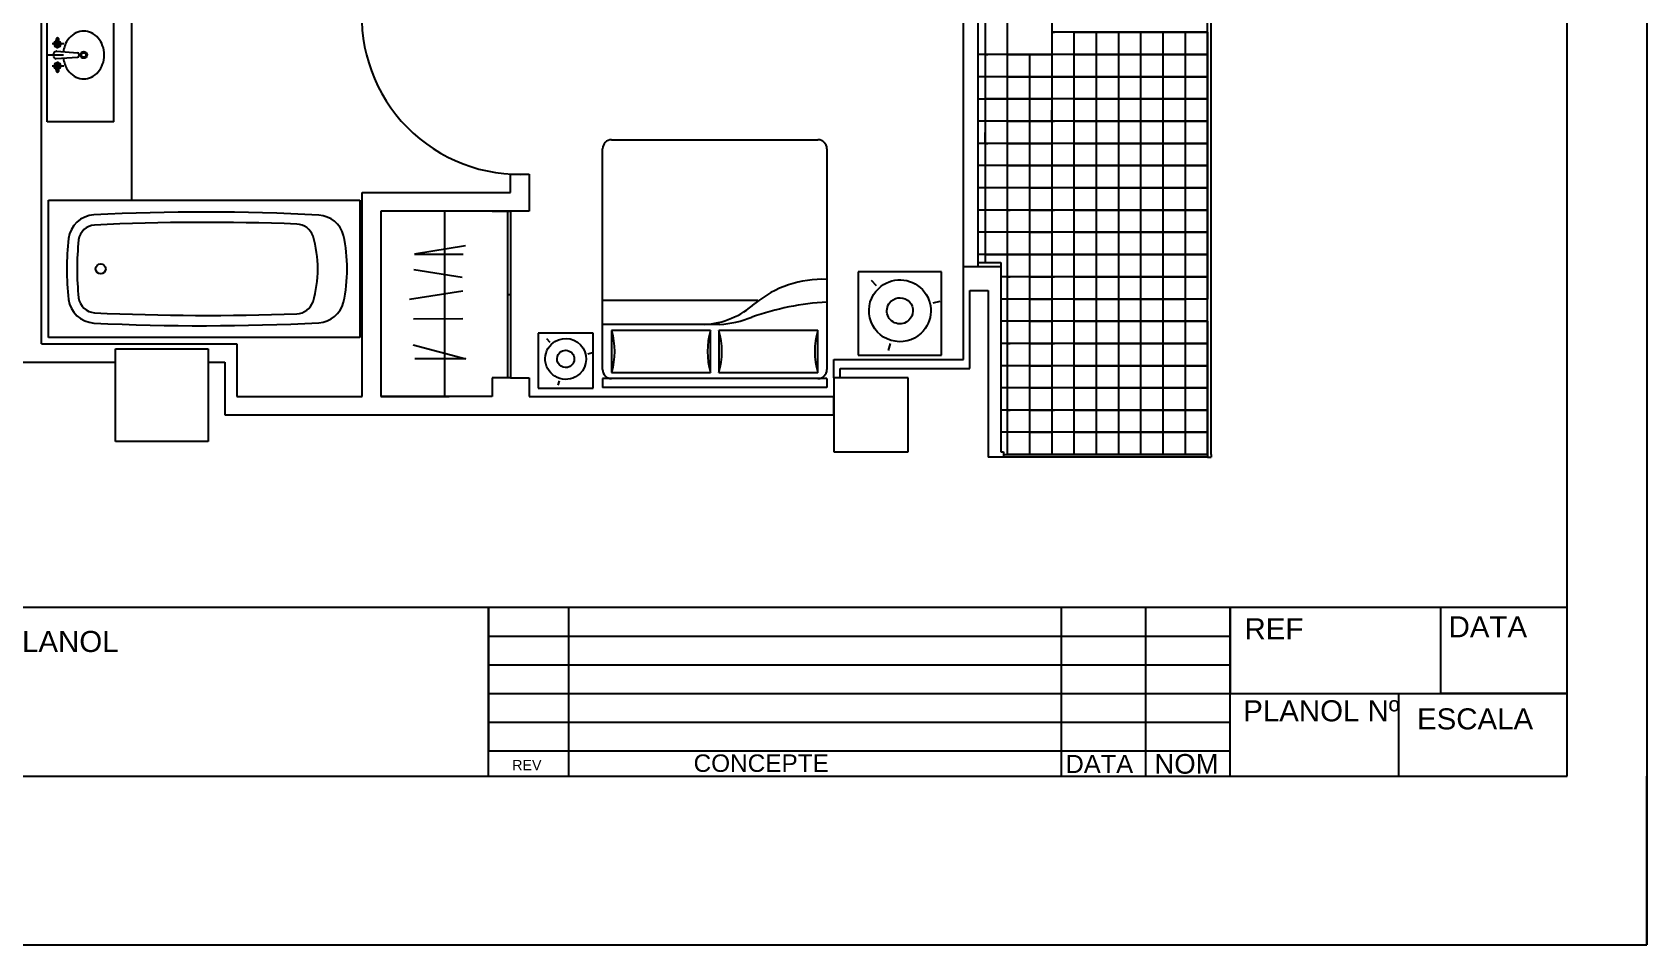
# Model space of a CAD drawing. Header units: millimetres. Extents: x 2377 to 4712, y -254 to 3188.
# Drawn here: x 3053.9 to 3245.5, y 1297.2 to 1405.5 of the extents above; entities that cross this region are included whole.
import ezdxf

# ---------------------------------------------------------------- set-up
doc = ezdxf.new("R2010")
doc.units = ezdxf.units.MM
doc.layers.add('Mobiliario', color=254, linetype='Continuous')
doc.styles.get("Standard").update_dxf_attribs({"font": 'arial.ttf'})

# ---------------------------------------------------------------- blocks, each defined once
blk = doc.blocks.new('MHPLS012')
at = {"layer": 'Mobiliario'}
for p, q in [((-2.1, -0.874), (-2.1, 0.874)), ((-2.024, 0.95), (-0.152, 0.95)), ((-0.483, 0.874), (-0.483, 0.036)), ((-0.127, 0.874), (-0.483, 0.874)), ((-0.127, 0.036), (-0.127, 0.874)), ((-0.076, 0.95), (-0.076, -0.95)), ((-0.076, 0.95), (0, 0.95)), ((0, 0.95), (0, -0.95)), ((-0.737, 0.366), (-0.737, -0.95)), ((-0.533, 0.041), (-0.533, -0.95)), ((-0.483, 0.036), (-0.127, 0.036)), ((-0.483, -0.036), (-0.483, -0.874)), ((-0.127, -0.036), (-0.483, -0.036)), ((-0.127, -0.874), (-0.127, -0.036)), ((-0.152, -0.95), (-2.024, -0.95)), ((-0.483, -0.874), (-0.127, -0.874)), ((-0.076, -0.95), (0, -0.95))]:
    blk.add_line(p, q, dxfattribs=at)
for centre, radius, start, end in [((-2.024, 0.874), 0.0762, 90, 180), ((-0.019, 0.912), 0.898, 177.5673, 219.5461), ((1.615, 1.088), 2.343, 183.3665, 199.2534), ((-0.305, 1.483), 0.635, 253.7398, 286.2602), ((-0.152, 0.874), 0.0762, 0, 90), ((-1.227, -0.125), 0.694, 3.1663, 42.0658), ((-1.458, -0.029), 0.927, 4.2918, 21.7676), ((-0.305, -0.574), 0.635, 73.7398, 106.2602), ((-0.305, 0.574), 0.635, 253.7398, 286.2602), ((-2.024, -0.874), 0.0762, 180, 270), ((-0.305, -1.483), 0.635, 73.7398, 106.2602), ((-0.152, -0.874), 0.0762, 270, 0)]:
    blk.add_arc(centre, radius, start, end, dxfattribs=at)
blk = doc.blocks.new('bn04-7')
for p, q in [((0, 0), (0, -0.147)), ((-0.6, 0), (0.6, 0)), ((-0.6, -0.6), (-0.6, 0)), ((-0.058, -0.092), (-0.151, -0.092)), ((-0.122, -0.087), (-0.112, -0.087)), ((-0.122, -0.098), (-0.112, -0.098)), ((-0.1, -0.148), (-0.1, -0.045)), ((-0.033, -0.08), (-0.02, -0.271)), ((0.034, -0.086), (0.02, -0.271)), ((0.058, -0.092), (0.151, -0.092)), ((0.1, -0.148), (0.1, -0.045)), ((0.122, -0.087), (0.112, -0.087)), ((0.122, -0.098), (0.112, -0.098)), ((0.6, -0.6), (0.6, 0)), ((-0.005, -0.286), (0.005, -0.286)), ((-0.6, -0.6), (0.6, -0.6))]:
    blk.add_line(p, q)
for centre, radius in [((-0.1, -0.092), 0.0118), ((0.1, -0.092), 0.0118), ((0, -0.328), 0.03), ((0, -0.328), 0.02)]:
    blk.add_circle(centre, radius)
for centre, radius, start, end in [((-0.142, -0.092), 0.0118, 39.1354, 320.8646), ((-0.131, -0.083), 0.0025, 219.1354, 256.4029), ((-0.131, -0.101), 0.0025, 103.5971, 140.8646), ((-0.123, -0.049), 0.0381, 256.4029, 272.0458), ((-0.123, -0.136), 0.0381, 87.9542, 103.5971), ((-0.1, -0.092), 0.0299, 191.7173, 168.2827), ((-0.1, -0.092), 0.0235, 194.2864, 165.7136), ((-0.112, -0.084), 0.003, 270, 324.6965), ((-0.112, -0.101), 0.003, 35.3035, 90), ((0, -0.393), 0.249, 96.5773, 109.6169), ((0.055, -0.103), 0.0911, 153.0547, 165.3672), ((-0.006, -0.094), 0.0379, 104.9144, 122.742), ((0, -0.113), 0.0583, 90, 104.9144), ((0, -0.113), 0.0583, 75.0856, 90), ((0.005, -0.094), 0.0379, 57.258, 75.0856), ((-0.056, -0.103), 0.0911, 14.6328, 26.9453), ((0, -0.393), 0.249, 70.3831, 83.252), ((0.025, -0.085), 0.00867, 0, 32.7882), ((0.025, -0.085), 0.00867, 350.3449, 0), ((0.1, -0.092), 0.0299, 11.7173, 348.2827), ((0.1, -0.092), 0.0235, 14.2864, 345.7136), ((0.112, -0.084), 0.003, 215.3035, 270), ((0.112, -0.101), 0.003, 90, 144.6965), ((0.123, -0.049), 0.0381, 267.9542, 283.5971), ((0.123, -0.136), 0.0381, 76.4029, 92.0458), ((0.131, -0.083), 0.0025, 283.5971, 320.8646), ((0.131, -0.101), 0.0025, 39.1354, 76.4029), ((0.142, -0.092), 0.0118, 219.1354, 140.8646), ((-0.055, -0.328), 0.16, 154.2946, 180), ((-0.028, -0.341), 0.189, 130.7108, 154.2946), ((-0.011, -0.361), 0.216, 109.6169, 130.7108), ((-0.005, -0.271), 0.015, 180, 270), ((0.005, -0.271), 0.015, 270, 0), ((0.011, -0.361), 0.216, 49.2892, 70.3831), ((0.028, -0.341), 0.189, 25.7054, 49.2892), ((0.055, -0.328), 0.16, 0, 25.7054), ((-0.055, -0.328), 0.16, 180, 205.7054), ((-0.028, -0.315), 0.189, 205.7054, 229.2892), ((0.028, -0.315), 0.189, 310.7108, 334.2946), ((0.055, -0.328), 0.16, 334.2946, 360), ((-0.011, -0.295), 0.216, 229.2892, 250.3831), ((0, -0.264), 0.249, 250.3831, 270), ((0, -0.264), 0.249, 270, 289.6169), ((0.011, -0.295), 0.216, 289.6169, 310.7108)]:
    blk.add_arc(centre, radius, start, end)
blk = doc.blocks.new('A$C57724086')
at = {"layer": 'Mobiliario'}
for p, q in [((0, 0), (0, 1.7)), ((0, 1.7), (0.75, 1.7)), ((0.75, 1.7), (0.75, 0)), ((0.75, 0), (0, 0))]:
    blk.add_line(p, q, dxfattribs=at)
blk.add_circle((0.375, 1.415), 0.0275, dxfattribs=at)
for centre, radius, start, end in [((0.2293, 1.4421), 0.15, 97.82457, 176.29967), ((0.375, 0.1136), 1.4864, 89.99877, 96.41619), ((0.375, 0.1136), 1.4864, 83.58381, 90.00123), ((0.5207, 1.4421), 0.15, 3.70033, 82.17543), ((0.2293, 1.4421), 0.094, 97.82457, 176.29967), ((0.375, 0.1107), 1.4333, 89.99873, 96.34838), ((0.375, 0.1107), 1.4333, 83.65162, 90.00127), ((0.5207, 1.4421), 0.094, 3.70033, 82.17543), ((12.3216, 0.8538), 12.2566, 177.20377, 182.94309), ((13.2155, 0.8326), 13.0945, 177.30557, 182.13423), ((-12.4655, 0.8326), 13.0945, 357.86577, 2.69443), ((-11.5716, 0.8538), 12.2566, 357.05691, 2.79623), ((0.23, 0.3501), 0.1, 182.9309, 250.22209), ((0.52, 0.3501), 0.1, 289.77791, 357.0691), ((0.2308, 0.2347), 0.15, 183.89471, 255.30141), ((0.3748, 0.858), 0.628, 253.47012, 270.01863), ((0.3752, 0.858), 0.628, 269.98137, 286.52988), ((0.5192, 0.2347), 0.15, 284.69859, 356.10529), ((0.3749, 0.9245), 0.8545, 257.69314, 270.00758), ((0.3751, 0.9245), 0.8545, 269.99242, 282.30686)]:
    blk.add_arc(centre, radius, start, end, dxfattribs=at)
blk = doc.blocks.new('sl06-0')
at = {"layer": 'Mobiliario'}
for p, q in [((-0.3, 0.281, -1.579), (-0.3, -0.318, -1.579)), ((0.298, 0.281, -1.579), (-0.3, 0.281, -1.579)), ((0.298, -0.318, -1.579), (0.298, 0.281, -1.579)), ((-0.3, -0.318, -1.579), (0.298, -0.318, -1.579))]:
    blk.add_line(p, q, dxfattribs=at)
at = {"layer": 'Mobiliario', "linetype": 'ByBlock'}
for p, q in [((-0.169, 0.179, -1.579), (-0.205, 0.217, -1.579)), ((0.24, 0.057, -1.579), (0.29, 0.069, -1.579)), ((-0.071, -0.236, -1.579), (-0.085, -0.286, -1.579))]:
    blk.add_line(p, q, dxfattribs=at)
at = {"layer": 'Mobiliario', "linetype": 'ByBlock', "extrusion": (0, 0, -1)}
for major_axis, start_param, end_param in [((-0.157, -0.157), 1.599693, 4.741285), ((-0.157, -0.157), -1.5419, 1.599693), ((-0.0663, -0.0663), -1.5419, 1.599693), ((-0.0663, -0.0663), 1.599693, 4.741285)]:
    blk.add_ellipse((0, 0, -1.579), major_axis=major_axis, ratio=1, start_param=start_param, end_param=end_param, dxfattribs=at)

msp = doc.modelspace()

# ---------------------------------------------------------------- linework, layer by layer
at = {"transparency": 33554687}
for p, q in [((3245.51, 1594.22), (3245.51, 1297.22)), ((3236.05, 1317.22), (3236.05, 1579.22)), ((3193.37, 1355.39), (3193.37, 1537.83)), ((3193.82, 1355.39), (3193.82, 1537.83)), ((3055.04, 1368.54), (3055.04, 1436.08)), ((3164.45, 1377.69), (3164.45, 1421.65)), ((3166.18, 1377.69), (3166.18, 1421.65)), ((3166.99, 1410.78), (3166.99, 1400.23)), ((3169.63, 1410.78), (3169.63, 1400.23)), ((3174.9, 1408.14), (3174.9, 1405.51)), ((3169.63, 1405.51), (3169.63, 1402.87)), ((3169.63, 1405.51), (3169.63, 1400.23)), ((3174.9, 1405.51), (3175.24, 1405.51)), ((3177.54, 1405.51), (3174.9, 1405.51)), ((3174.9, 1405.51), (3174.9, 1402.87)), ((3174.9, 1405.51), (3174.9, 1400.23)), ((3180.18, 1405.51), (3177.54, 1405.51)), ((3177.54, 1405.51), (3177.54, 1402.87)), ((3177.54, 1405.51), (3180.18, 1405.51)), ((3182.81, 1405.51), (3180.18, 1405.51)), ((3180.18, 1405.51), (3180.18, 1402.87)), ((3180.18, 1405.51), (3182.81, 1405.51)), ((3185.45, 1405.51), (3182.81, 1405.51)), ((3182.81, 1405.51), (3182.81, 1402.87)), ((3182.81, 1405.51), (3185.45, 1405.51)), ((3188.09, 1405.51), (3185.45, 1405.51)), ((3185.45, 1405.51), (3185.45, 1402.87)), ((3185.45, 1405.51), (3188.09, 1405.51)), ((3190.73, 1405.51), (3188.09, 1405.51)), ((3188.09, 1405.51), (3188.09, 1402.87)), ((3188.09, 1405.51), (3190.73, 1405.51)), ((3193.37, 1405.51), (3190.73, 1405.51)), ((3190.73, 1405.51), (3190.73, 1402.87)), ((3190.73, 1405.51), (3193.37, 1405.51)), ((3193.37, 1405.51), (3193.37, 1402.87)), ((3169.63, 1402.87), (3166.18, 1402.87)), ((3166.99, 1402.87), (3167.32, 1402.87)), ((3166.99, 1402.87), (3166.99, 1400.23)), ((3166.99, 1402.87), (3166.99, 1397.59)), ((3172.26, 1402.87), (3169.63, 1402.87)), ((3169.63, 1402.87), (3169.63, 1400.23)), ((3169.63, 1402.87), (3172.26, 1402.87)), ((3174.9, 1402.87), (3172.26, 1402.87)), ((3172.26, 1402.87), (3172.26, 1400.23)), ((3172.26, 1402.87), (3174.9, 1402.87)), ((3177.54, 1402.87), (3174.9, 1402.87)), ((3174.9, 1402.87), (3174.9, 1400.23)), ((3180.18, 1402.87), (3177.54, 1402.87)), ((3177.54, 1402.87), (3177.54, 1400.23)), ((3177.54, 1402.87), (3180.18, 1402.87)), ((3182.81, 1402.87), (3180.18, 1402.87)), ((3180.18, 1402.87), (3180.18, 1400.23)), ((3180.18, 1402.87), (3182.81, 1402.87)), ((3185.45, 1402.87), (3182.81, 1402.87)), ((3182.81, 1402.87), (3182.81, 1400.23)), ((3182.81, 1402.87), (3185.45, 1402.87)), ((3188.09, 1402.87), (3185.45, 1402.87)), ((3185.45, 1402.87), (3185.45, 1400.23)), ((3185.45, 1402.87), (3188.09, 1402.87)), ((3190.73, 1402.87), (3188.09, 1402.87)), ((3188.09, 1402.87), (3188.09, 1400.23)), ((3188.09, 1402.87), (3190.73, 1402.87)), ((3193.37, 1402.87), (3190.73, 1402.87)), ((3190.73, 1402.87), (3190.73, 1400.23)), ((3190.73, 1402.87), (3193.37, 1402.87)), ((3193.37, 1402.87), (3193.37, 1400.23)), ((3169.63, 1400.23), (3166.18, 1400.23)), ((3172.26, 1400.23), (3169.63, 1400.23)), ((3169.63, 1400.23), (3169.63, 1397.59)), ((3169.63, 1400.23), (3172.26, 1400.23)), ((3174.9, 1400.23), (3172.26, 1400.23)), ((3172.26, 1400.23), (3172.26, 1397.59)), ((3172.26, 1400.23), (3174.9, 1400.23)), ((3177.54, 1400.23), (3174.9, 1400.23)), ((3174.9, 1400.23), (3174.9, 1379.13)), ((3174.9, 1400.23), (3177.54, 1400.23)), ((3174.9, 1400.23), (3174.9, 1397.59)), ((3180.18, 1400.23), (3177.54, 1400.23)), ((3177.54, 1400.23), (3177.54, 1397.59)), ((3177.54, 1400.23), (3180.18, 1400.23)), ((3182.81, 1400.23), (3180.18, 1400.23)), ((3180.18, 1400.23), (3180.18, 1397.59)), ((3180.18, 1400.23), (3182.81, 1400.23)), ((3185.45, 1400.23), (3182.81, 1400.23)), ((3182.81, 1400.23), (3182.81, 1397.59)), ((3182.81, 1400.23), (3185.45, 1400.23)), ((3188.09, 1400.23), (3185.45, 1400.23)), ((3185.45, 1400.23), (3185.45, 1397.59)), ((3185.45, 1400.23), (3188.09, 1400.23)), ((3190.73, 1400.23), (3188.09, 1400.23)), ((3188.09, 1400.23), (3188.09, 1397.59)), ((3188.09, 1400.23), (3190.73, 1400.23)), ((3193.37, 1400.23), (3190.73, 1400.23)), ((3190.73, 1400.23), (3190.73, 1397.59)), ((3190.73, 1400.23), (3193.37, 1400.23)), ((3193.37, 1400.23), (3193.37, 1397.59)), ((3166.18, 1397.59), (3169.63, 1397.59)), ((3169.63, 1397.59), (3166.99, 1397.59)), ((3166.99, 1397.59), (3166.99, 1394.95)), ((3172.26, 1397.59), (3169.63, 1397.59)), ((3169.63, 1397.59), (3169.63, 1394.95)), ((3169.63, 1397.59), (3172.26, 1397.59)), ((3174.9, 1397.59), (3172.26, 1397.59)), ((3172.26, 1397.59), (3172.26, 1394.95)), ((3172.26, 1397.59), (3174.9, 1397.59)), ((3177.54, 1397.59), (3174.9, 1397.59)), ((3174.9, 1397.59), (3174.9, 1394.95)), ((3174.9, 1397.59), (3174.9, 1394.95)), ((3180.18, 1397.59), (3177.54, 1397.59)), ((3177.54, 1397.59), (3177.54, 1394.95)), ((3177.54, 1397.59), (3180.18, 1397.59)), ((3182.81, 1397.59), (3180.18, 1397.59)), ((3180.18, 1397.59), (3180.18, 1394.95)), ((3180.18, 1397.59), (3182.81, 1397.59)), ((3185.45, 1397.59), (3182.81, 1397.59)), ((3182.81, 1397.59), (3182.81, 1394.95)), ((3182.81, 1397.59), (3185.45, 1397.59)), ((3188.09, 1397.59), (3185.45, 1397.59)), ((3185.45, 1397.59), (3185.45, 1394.95)), ((3185.45, 1397.59), (3188.09, 1397.59)), ((3190.73, 1397.59), (3188.09, 1397.59)), ((3188.09, 1397.59), (3188.09, 1394.95)), ((3188.09, 1397.59), (3190.73, 1397.59)), ((3193.37, 1397.59), (3190.73, 1397.59)), ((3190.73, 1397.59), (3190.73, 1394.95)), ((3190.73, 1397.59), (3193.37, 1397.59)), ((3193.37, 1397.59), (3193.37, 1394.95)), ((3169.63, 1394.95), (3166.18, 1394.95)), ((3166.99, 1394.95), (3166.99, 1392.32)), ((3172.26, 1394.95), (3169.63, 1394.95)), ((3169.63, 1394.95), (3169.63, 1392.32)), ((3169.63, 1394.95), (3172.26, 1394.95)), ((3174.9, 1394.95), (3172.26, 1394.95)), ((3172.26, 1394.95), (3172.26, 1392.32)), ((3172.26, 1394.95), (3174.9, 1394.95)), ((3174.9, 1394.96), (3174.9, 1396.27)), ((3174.9, 1394.95), (3175.24, 1394.95)), ((3177.54, 1394.95), (3174.9, 1394.95)), ((3174.9, 1394.95), (3174.9, 1392.32)), ((3174.9, 1394.95), (3174.9, 1389.68)), ((3174.9, 1394.95), (3174.9, 1392.32)), ((3180.18, 1394.95), (3177.54, 1394.95)), ((3177.54, 1394.95), (3177.54, 1392.32)), ((3177.54, 1394.95), (3180.18, 1394.95)), ((3182.81, 1394.95), (3180.18, 1394.95)), ((3180.18, 1394.95), (3180.18, 1392.32)), ((3180.18, 1394.95), (3182.81, 1394.95)), ((3185.45, 1394.95), (3182.81, 1394.95)), ((3182.81, 1394.95), (3182.81, 1392.32)), ((3182.81, 1394.95), (3185.45, 1394.95)), ((3188.09, 1394.95), (3185.45, 1394.95)), ((3185.45, 1394.95), (3185.45, 1392.32)), ((3185.45, 1394.95), (3188.09, 1394.95)), ((3190.73, 1394.95), (3188.09, 1394.95)), ((3188.09, 1394.95), (3188.09, 1392.32)), ((3188.09, 1394.95), (3190.73, 1394.95)), ((3193.37, 1394.95), (3190.73, 1394.95)), ((3190.73, 1394.95), (3190.73, 1392.32)), ((3190.73, 1394.95), (3193.37, 1394.95)), ((3193.37, 1394.95), (3193.37, 1392.32)), ((3166.99, 1392.32), (3166.99, 1393.63)), ((3169.63, 1392.32), (3166.18, 1392.32)), ((3166.99, 1392.32), (3167.32, 1392.32)), ((3166.99, 1392.32), (3166.99, 1389.68)), ((3172.26, 1392.32), (3169.63, 1392.32)), ((3169.63, 1392.32), (3169.63, 1389.68)), ((3169.63, 1392.32), (3172.26, 1392.32)), ((3174.9, 1392.32), (3172.26, 1392.32)), ((3172.26, 1392.32), (3172.26, 1389.68)), ((3172.26, 1392.32), (3174.9, 1392.32)), ((3177.54, 1392.32), (3174.9, 1392.32)), ((3174.9, 1392.32), (3174.9, 1389.68)), ((3180.18, 1392.32), (3177.54, 1392.32)), ((3177.54, 1392.32), (3177.54, 1389.68)), ((3177.54, 1392.32), (3180.18, 1392.32)), ((3182.81, 1392.32), (3180.18, 1392.32)), ((3180.18, 1392.32), (3180.18, 1389.68)), ((3180.18, 1392.32), (3182.81, 1392.32)), ((3185.45, 1392.32), (3182.81, 1392.32)), ((3182.81, 1392.32), (3182.81, 1389.68)), ((3182.81, 1392.32), (3185.45, 1392.32)), ((3188.09, 1392.32), (3185.45, 1392.32)), ((3185.45, 1392.32), (3185.45, 1389.68)), ((3185.45, 1392.32), (3188.09, 1392.32)), ((3190.73, 1392.32), (3188.09, 1392.32)), ((3188.09, 1392.32), (3188.09, 1389.68)), ((3188.09, 1392.32), (3190.73, 1392.32)), ((3193.37, 1392.32), (3190.73, 1392.32)), ((3190.73, 1392.32), (3190.73, 1389.68)), ((3190.73, 1392.32), (3193.37, 1392.32)), ((3193.37, 1392.32), (3193.37, 1389.68)), ((3169.63, 1389.68), (3166.18, 1389.68)), ((3169.63, 1389.68), (3166.99, 1389.68)), ((3166.99, 1389.68), (3166.99, 1379.13)), ((3172.26, 1389.68), (3169.63, 1389.68)), ((3169.63, 1389.68), (3169.63, 1379.13)), ((3169.63, 1389.68), (3172.26, 1389.68)), ((3172.26, 1389.68), (3169.63, 1389.68)), ((3169.63, 1389.68), (3172.26, 1389.68)), ((3174.9, 1389.68), (3172.26, 1389.68)), ((3172.26, 1389.68), (3172.26, 1387.04)), ((3172.26, 1389.68), (3174.9, 1389.68)), ((3174.9, 1389.68), (3172.26, 1389.68)), ((3172.26, 1389.68), (3174.9, 1389.68)), ((3177.54, 1389.68), (3174.9, 1389.68)), ((3174.9, 1389.68), (3174.9, 1379.13)), ((3174.9, 1389.68), (3177.54, 1389.68)), ((3174.9, 1389.68), (3174.9, 1387.04)), ((3180.18, 1389.68), (3177.54, 1389.68)), ((3177.54, 1389.68), (3177.54, 1387.04)), ((3177.54, 1389.68), (3180.18, 1389.68)), ((3182.81, 1389.68), (3180.18, 1389.68)), ((3180.18, 1389.68), (3180.18, 1387.04)), ((3180.18, 1389.68), (3182.81, 1389.68)), ((3185.45, 1389.68), (3182.81, 1389.68)), ((3182.81, 1389.68), (3182.81, 1387.04)), ((3182.81, 1389.68), (3185.45, 1389.68)), ((3188.09, 1389.68), (3185.45, 1389.68)), ((3185.45, 1389.68), (3185.45, 1387.04)), ((3185.45, 1389.68), (3188.09, 1389.68)), ((3190.73, 1389.68), (3188.09, 1389.68)), ((3188.09, 1389.68), (3188.09, 1387.04)), ((3188.09, 1389.68), (3190.73, 1389.68)), ((3193.37, 1389.68), (3190.73, 1389.68)), ((3190.73, 1389.68), (3190.73, 1387.04)), ((3190.73, 1389.68), (3193.37, 1389.68)), ((3193.37, 1389.68), (3193.37, 1387.04)), ((3110.69, 1386.48), (3110.69, 1388.68)), ((3110.69, 1388.68), (3112.88, 1388.68)), ((3112.88, 1388.68), (3112.88, 1384.28)), ((3169.63, 1387.04), (3166.18, 1387.04)), ((3172.26, 1387.04), (3169.63, 1387.04)), ((3169.63, 1387.04), (3169.63, 1384.4)), ((3174.9, 1387.04), (3172.26, 1387.04)), ((3172.26, 1387.04), (3172.26, 1384.4)), ((3172.26, 1387.04), (3174.9, 1387.04)), ((3177.54, 1387.04), (3174.9, 1387.04)), ((3174.9, 1387.04), (3174.9, 1384.4)), ((3174.9, 1387.04), (3174.9, 1384.4)), ((3180.18, 1387.04), (3177.54, 1387.04)), ((3177.54, 1387.04), (3177.54, 1384.4)), ((3177.54, 1387.04), (3180.18, 1387.04)), ((3182.81, 1387.04), (3180.18, 1387.04)), ((3180.18, 1387.04), (3180.18, 1384.4)), ((3180.18, 1387.04), (3182.81, 1387.04)), ((3185.45, 1387.04), (3182.81, 1387.04)), ((3182.81, 1387.04), (3182.81, 1384.4)), ((3182.81, 1387.04), (3185.45, 1387.04)), ((3188.09, 1387.04), (3185.45, 1387.04)), ((3185.45, 1387.04), (3185.45, 1384.4)), ((3185.45, 1387.04), (3188.09, 1387.04)), ((3190.73, 1387.04), (3188.09, 1387.04)), ((3188.09, 1387.04), (3188.09, 1384.4)), ((3188.09, 1387.04), (3190.73, 1387.04)), ((3193.37, 1387.04), (3190.73, 1387.04)), ((3190.73, 1387.04), (3190.73, 1384.4)), ((3190.73, 1387.04), (3193.37, 1387.04)), ((3193.37, 1387.04), (3193.37, 1384.4)), ((3093.1, 1362.3), (3093.1, 1386.48)), ((3093.1, 1386.48), (3110.69, 1386.48)), ((3112.88, 1384.28), (3095.3, 1384.28)), ((3095.3, 1384.28), (3095.3, 1362.3)), ((3108.49, 1384.28), (3095.3, 1384.28)), ((3110.32, 1384.28), (3102.84, 1384.28)), ((3102.84, 1384.28), (3102.84, 1362.3)), ((3108.49, 1384.28), (3110.69, 1384.28)), ((3110.32, 1384.28), (3110.32, 1364.5)), ((3110.69, 1384.28), (3110.69, 1364.5)), ((3169.63, 1384.4), (3166.18, 1384.4)), ((3169.63, 1384.4), (3169.96, 1384.4)), ((3172.26, 1384.4), (3169.63, 1384.4)), ((3169.63, 1384.4), (3169.63, 1381.77)), ((3169.63, 1384.4), (3169.63, 1379.13)), ((3174.9, 1384.4), (3172.26, 1384.4)), ((3172.26, 1384.4), (3172.26, 1381.77)), ((3172.26, 1384.4), (3174.9, 1384.4)), ((3174.9, 1384.4), (3175.24, 1384.4)), ((3177.54, 1384.4), (3174.9, 1384.4)), ((3174.9, 1384.4), (3174.9, 1381.77)), ((3174.9, 1384.4), (3174.9, 1379.13)), ((3174.9, 1384.4), (3174.9, 1381.77)), ((3180.18, 1384.4), (3177.54, 1384.4)), ((3177.54, 1384.4), (3177.54, 1381.77)), ((3177.54, 1384.4), (3180.18, 1384.4)), ((3182.81, 1384.4), (3180.18, 1384.4)), ((3180.18, 1384.4), (3180.18, 1381.77)), ((3180.18, 1384.4), (3182.81, 1384.4)), ((3185.45, 1384.4), (3182.81, 1384.4)), ((3182.81, 1384.4), (3182.81, 1381.77)), ((3182.81, 1384.4), (3185.45, 1384.4)), ((3188.09, 1384.4), (3185.45, 1384.4)), ((3185.45, 1384.4), (3185.45, 1381.77)), ((3185.45, 1384.4), (3188.09, 1384.4)), ((3190.73, 1384.4), (3188.09, 1384.4)), ((3188.09, 1384.4), (3188.09, 1381.77)), ((3188.09, 1384.4), (3190.73, 1384.4)), ((3193.37, 1384.4), (3190.73, 1384.4)), ((3190.73, 1384.4), (3190.73, 1381.77)), ((3190.73, 1384.4), (3193.37, 1384.4)), ((3193.37, 1384.4), (3193.37, 1381.77)), ((3169.63, 1381.77), (3166.18, 1381.77)), ((3172.26, 1381.77), (3169.63, 1381.77)), ((3174.9, 1381.77), (3172.26, 1381.77)), ((3172.26, 1381.77), (3172.26, 1379.13)), ((3172.26, 1381.77), (3174.9, 1381.77)), ((3177.54, 1381.77), (3174.9, 1381.77)), ((3174.9, 1381.77), (3174.9, 1379.13)), ((3180.18, 1381.77), (3177.54, 1381.77)), ((3177.54, 1381.77), (3177.54, 1379.13)), ((3177.54, 1381.77), (3180.18, 1381.77)), ((3182.81, 1381.77), (3180.18, 1381.77)), ((3180.18, 1381.77), (3180.18, 1379.13)), ((3180.18, 1381.77), (3182.81, 1381.77)), ((3185.45, 1381.77), (3182.81, 1381.77)), ((3182.81, 1381.77), (3182.81, 1379.13)), ((3182.81, 1381.77), (3185.45, 1381.77)), ((3188.09, 1381.77), (3185.45, 1381.77)), ((3185.45, 1381.77), (3185.45, 1379.13)), ((3185.45, 1381.77), (3188.09, 1381.77)), ((3190.73, 1381.77), (3188.09, 1381.77)), ((3188.09, 1381.77), (3188.09, 1379.13)), ((3188.09, 1381.77), (3190.73, 1381.77)), ((3193.37, 1381.77), (3190.73, 1381.77)), ((3190.73, 1381.77), (3190.73, 1379.13)), ((3190.73, 1381.77), (3193.37, 1381.77)), ((3193.37, 1381.77), (3193.37, 1379.13)), ((3105.36, 1380.16), (3099.31, 1379.16)), ((3099.31, 1379.16), (3105.08, 1379.16)), ((3164.45, 1366.69), (3164.45, 1377.69)), ((3164.45, 1377.69), (3168.85, 1377.69)), ((3172.26, 1379.13), (3166.18, 1379.13)), ((3166.18, 1377.69), (3166.18, 1378.18)), ((3166.18, 1378.18), (3168.85, 1378.18)), ((3166.18, 1377.69), (3168.85, 1377.69)), ((3166.18, 1377.69), (3168.85, 1377.69)), ((3166.99, 1379.13), (3166.99, 1378.18)), ((3169.63, 1379.13), (3166.99, 1379.13)), ((3166.99, 1379.13), (3169.63, 1379.13)), ((3168.85, 1378.18), (3168.85, 1355.7)), ((3169.63, 1379.13), (3169.63, 1376.49)), ((3172.26, 1379.13), (3169.63, 1379.13)), ((3169.63, 1379.13), (3172.26, 1379.13)), ((3172.26, 1379.13), (3169.63, 1379.13)), ((3174.9, 1379.13), (3172.26, 1379.13)), ((3172.26, 1379.13), (3172.26, 1376.49)), ((3172.26, 1379.13), (3174.9, 1379.13)), ((3174.9, 1379.13), (3172.26, 1379.13)), ((3172.26, 1379.13), (3174.9, 1379.13)), ((3174.9, 1379.13), (3172.26, 1379.13)), ((3172.26, 1379.13), (3174.9, 1379.13)), ((3177.54, 1379.13), (3174.9, 1379.13)), ((3174.9, 1379.13), (3177.54, 1379.13)), ((3177.54, 1379.13), (3174.9, 1379.13)), ((3174.9, 1379.13), (3174.9, 1376.49)), ((3174.9, 1379.13), (3174.9, 1376.49)), ((3180.18, 1379.13), (3177.54, 1379.13)), ((3177.54, 1379.13), (3180.18, 1379.13)), ((3180.18, 1379.13), (3177.54, 1379.13)), ((3177.54, 1379.13), (3177.54, 1376.49)), ((3177.54, 1379.13), (3180.18, 1379.13)), ((3182.81, 1379.13), (3180.18, 1379.13)), ((3180.18, 1379.13), (3182.81, 1379.13)), ((3182.81, 1379.13), (3180.18, 1379.13)), ((3180.18, 1379.13), (3180.18, 1376.49)), ((3180.18, 1379.13), (3182.81, 1379.13)), ((3185.45, 1379.13), (3182.81, 1379.13)), ((3182.81, 1379.13), (3185.45, 1379.13)), ((3185.45, 1379.13), (3182.81, 1379.13)), ((3182.81, 1379.13), (3182.81, 1376.49)), ((3182.81, 1379.13), (3185.45, 1379.13)), ((3188.09, 1379.13), (3185.45, 1379.13)), ((3185.45, 1379.13), (3188.09, 1379.13)), ((3188.09, 1379.13), (3185.45, 1379.13)), ((3185.45, 1379.13), (3185.45, 1376.49)), ((3185.45, 1379.13), (3188.09, 1379.13)), ((3190.73, 1379.13), (3188.09, 1379.13)), ((3188.09, 1379.13), (3190.73, 1379.13)), ((3190.73, 1379.13), (3188.09, 1379.13)), ((3188.09, 1379.13), (3188.09, 1376.49)), ((3188.09, 1379.13), (3190.73, 1379.13)), ((3193.37, 1379.13), (3190.73, 1379.13)), ((3190.73, 1379.13), (3193.37, 1379.13)), ((3193.37, 1379.13), (3190.73, 1379.13)), ((3190.73, 1379.13), (3190.73, 1376.49)), ((3190.73, 1379.13), (3193.37, 1379.13)), ((3193.37, 1379.13), (3193.37, 1376.49)), ((3099.23, 1377.35), (3104.96, 1376.45)), ((3172.26, 1376.49), (3168.85, 1376.49)), ((3169.63, 1376.49), (3169.96, 1376.49)), ((3169.63, 1376.49), (3169.63, 1373.85)), ((3169.63, 1376.49), (3169.63, 1371.21)), ((3174.9, 1376.49), (3172.26, 1376.49)), ((3172.26, 1376.49), (3172.26, 1363.3)), ((3172.26, 1376.49), (3174.9, 1376.49)), ((3174.9, 1376.49), (3175.24, 1376.49)), ((3177.54, 1376.49), (3174.9, 1376.49)), ((3174.9, 1376.49), (3174.9, 1373.85)), ((3174.9, 1376.49), (3174.9, 1363.3)), ((3180.18, 1376.49), (3177.54, 1376.49)), ((3177.54, 1376.49), (3177.54, 1363.3)), ((3177.54, 1376.49), (3180.18, 1376.49)), ((3182.81, 1376.49), (3180.18, 1376.49)), ((3180.18, 1376.49), (3180.18, 1363.3)), ((3180.18, 1376.49), (3182.81, 1376.49)), ((3185.45, 1376.49), (3182.81, 1376.49)), ((3182.81, 1376.49), (3182.81, 1363.3)), ((3182.81, 1376.49), (3185.45, 1376.49)), ((3188.09, 1376.49), (3185.45, 1376.49)), ((3185.45, 1376.49), (3185.45, 1363.3)), ((3185.45, 1376.49), (3188.09, 1376.49)), ((3190.73, 1376.49), (3188.09, 1376.49)), ((3188.09, 1376.49), (3188.09, 1363.3)), ((3188.09, 1376.49), (3190.73, 1376.49)), ((3193.37, 1376.49), (3190.73, 1376.49)), ((3190.73, 1376.49), (3190.73, 1363.3)), ((3190.73, 1376.49), (3193.37, 1376.49)), ((3193.37, 1376.49), (3193.37, 1373.85)), ((3105.03, 1374.77), (3098.69, 1373.8)), ((3110.32, 1374.39), (3110.69, 1374.39)), ((3165.17, 1365.6), (3165.17, 1374.88)), ((3165.17, 1374.88), (3167.37, 1374.88)), ((3167.37, 1374.88), (3167.37, 1355.07)), ((3169.63, 1373.85), (3168.85, 1373.85)), ((3172.26, 1373.85), (3169.63, 1373.85)), ((3174.9, 1373.85), (3172.26, 1373.85)), ((3172.26, 1373.85), (3174.9, 1373.85)), ((3177.54, 1373.85), (3174.9, 1373.85)), ((3180.18, 1373.85), (3177.54, 1373.85)), ((3177.54, 1373.85), (3180.18, 1373.85)), ((3182.81, 1373.85), (3180.18, 1373.85)), ((3180.18, 1373.85), (3182.81, 1373.85)), ((3185.45, 1373.85), (3182.81, 1373.85)), ((3182.81, 1373.85), (3185.45, 1373.85)), ((3188.09, 1373.85), (3185.45, 1373.85)), ((3185.45, 1373.85), (3188.09, 1373.85)), ((3190.73, 1373.85), (3188.09, 1373.85)), ((3188.09, 1373.85), (3190.73, 1373.85)), ((3193.37, 1373.85), (3190.73, 1373.85)), ((3105.04, 1371.48), (3099.16, 1371.44)), ((3172.26, 1371.21), (3168.85, 1371.21)), ((3169.63, 1371.21), (3169.63, 1368.58)), ((3174.9, 1371.21), (3172.26, 1371.21)), ((3172.26, 1371.21), (3172.26, 1368.58)), ((3172.26, 1371.21), (3174.9, 1371.21)), ((3177.54, 1371.21), (3174.9, 1371.21)), ((3174.9, 1371.21), (3174.9, 1368.58)), ((3174.9, 1371.21), (3174.9, 1368.58)), ((3180.18, 1371.21), (3177.54, 1371.21)), ((3177.54, 1371.21), (3177.54, 1368.58)), ((3177.54, 1371.21), (3180.18, 1371.21)), ((3182.81, 1371.21), (3180.18, 1371.21)), ((3180.18, 1371.21), (3180.18, 1368.58)), ((3180.18, 1371.21), (3182.81, 1371.21)), ((3185.45, 1371.21), (3182.81, 1371.21)), ((3182.81, 1371.21), (3182.81, 1368.58)), ((3182.81, 1371.21), (3185.45, 1371.21)), ((3188.09, 1371.21), (3185.45, 1371.21)), ((3185.45, 1371.21), (3185.45, 1368.58)), ((3185.45, 1371.21), (3188.09, 1371.21)), ((3190.73, 1371.21), (3188.09, 1371.21)), ((3188.09, 1371.21), (3188.09, 1368.58)), ((3188.09, 1371.21), (3190.73, 1371.21)), ((3193.37, 1371.21), (3190.73, 1371.21)), ((3190.73, 1371.21), (3190.73, 1368.58)), ((3190.73, 1371.21), (3193.37, 1371.21)), ((3193.37, 1371.21), (3193.37, 1368.58)), ((3055.04, 1368.54), (3078.23, 1368.54)), ((3063.83, 1367.94), (3074.82, 1367.94)), ((3063.83, 1356.95), (3063.83, 1367.94)), ((3074.82, 1367.94), (3074.82, 1356.95)), ((3078.23, 1368.54), (3078.23, 1362.3)), ((3099.15, 1368.43), (3105.38, 1366.74)), ((3172.26, 1368.58), (3168.85, 1368.58)), ((3169.63, 1368.58), (3169.96, 1368.58)), ((3169.63, 1368.58), (3169.63, 1365.94)), ((3169.63, 1368.58), (3169.63, 1363.3)), ((3174.9, 1368.58), (3172.26, 1368.58)), ((3172.26, 1368.58), (3172.26, 1365.94)), ((3172.26, 1368.58), (3174.9, 1368.58)), ((3174.9, 1368.58), (3175.24, 1368.58)), ((3177.54, 1368.58), (3174.9, 1368.58)), ((3174.9, 1368.58), (3174.9, 1365.94)), ((3174.9, 1368.58), (3174.9, 1365.94)), ((3180.18, 1368.58), (3177.54, 1368.58)), ((3177.54, 1368.58), (3177.54, 1365.94)), ((3177.54, 1368.58), (3180.18, 1368.58)), ((3182.81, 1368.58), (3180.18, 1368.58)), ((3180.18, 1368.58), (3180.18, 1365.94)), ((3180.18, 1368.58), (3182.81, 1368.58)), ((3185.45, 1368.58), (3182.81, 1368.58)), ((3182.81, 1368.58), (3182.81, 1365.94)), ((3182.81, 1368.58), (3185.45, 1368.58)), ((3188.09, 1368.58), (3185.45, 1368.58)), ((3185.45, 1368.58), (3185.45, 1365.94)), ((3185.45, 1368.58), (3188.09, 1368.58)), ((3190.73, 1368.58), (3188.09, 1368.58)), ((3188.09, 1368.58), (3188.09, 1365.94)), ((3188.09, 1368.58), (3190.73, 1368.58)), ((3193.37, 1368.58), (3190.73, 1368.58)), ((3190.73, 1368.58), (3190.73, 1365.94)), ((3190.73, 1368.58), (3193.37, 1368.58)), ((3193.37, 1368.58), (3193.37, 1365.94)), ((3052.84, 1366.34), (3063.83, 1366.34)), ((3074.82, 1366.34), (3076.78, 1366.34)), ((3076.78, 1366.34), (3076.78, 1360.1)), ((3105.38, 1366.74), (3099.33, 1366.74)), ((3149.07, 1364.5), (3149.07, 1366.69)), ((3149.07, 1366.69), (3164.45, 1366.69)), ((3169.63, 1365.94), (3168.85, 1365.94)), ((3172.26, 1365.94), (3169.63, 1365.94)), ((3174.9, 1365.94), (3172.26, 1365.94)), ((3172.26, 1365.94), (3174.9, 1365.94)), ((3177.54, 1365.94), (3174.9, 1365.94)), ((3180.18, 1365.94), (3177.54, 1365.94)), ((3177.54, 1365.94), (3180.18, 1365.94)), ((3182.81, 1365.94), (3180.18, 1365.94)), ((3180.18, 1365.94), (3182.81, 1365.94)), ((3185.45, 1365.94), (3182.81, 1365.94)), ((3182.81, 1365.94), (3185.45, 1365.94)), ((3188.09, 1365.94), (3185.45, 1365.94)), ((3185.45, 1365.94), (3188.09, 1365.94)), ((3190.73, 1365.94), (3188.09, 1365.94)), ((3188.09, 1365.94), (3190.73, 1365.94)), ((3193.37, 1365.94), (3190.73, 1365.94)), ((3190.73, 1365.94), (3193.37, 1365.94)), ((3193.37, 1365.94), (3193.37, 1363.3)), ((3110.69, 1364.5), (3108.49, 1364.5)), ((3108.49, 1364.5), (3108.49, 1362.3)), ((3110.69, 1364.5), (3112.88, 1364.5)), ((3112.88, 1364.5), (3112.88, 1362.3)), ((3149.07, 1364.5), (3149.07, 1355.7)), ((3157.86, 1364.5), (3149.07, 1364.5)), ((3149.79, 1364.5), (3149.79, 1365.6)), ((3149.79, 1365.6), (3165.17, 1365.6)), ((3157.86, 1355.7), (3157.86, 1364.5)), ((3078.23, 1362.3), (3093.1, 1362.3)), ((3080.93, 1362.3), (3093.1, 1362.3)), ((3095.3, 1362.3), (3100.21, 1362.3)), ((3095.3, 1362.3), (3103.4, 1362.3)), ((3108.49, 1362.3), (3095.3, 1362.3)), ((3112.88, 1362.3), (3118.78, 1362.3)), ((3112.88, 1362.3), (3120.98, 1362.3)), ((3120.98, 1362.3), (3149.07, 1362.3)), ((3149.07, 1360.1), (3149.07, 1362.3)), ((3172.26, 1363.3), (3168.85, 1363.3)), ((3169.63, 1363.3), (3169.63, 1360.66)), ((3174.9, 1363.3), (3172.26, 1363.3)), ((3172.26, 1363.3), (3172.26, 1360.66)), ((3172.26, 1363.3), (3174.9, 1363.3)), ((3177.54, 1363.3), (3174.9, 1363.3)), ((3174.9, 1363.3), (3174.9, 1360.66)), ((3174.9, 1363.3), (3174.9, 1360.66)), ((3180.18, 1363.3), (3177.54, 1363.3)), ((3177.54, 1363.3), (3177.54, 1360.66)), ((3177.54, 1363.3), (3180.18, 1363.3)), ((3182.81, 1363.3), (3180.18, 1363.3)), ((3180.18, 1363.3), (3180.18, 1360.66)), ((3180.18, 1363.3), (3182.81, 1363.3)), ((3185.45, 1363.3), (3182.81, 1363.3)), ((3182.81, 1363.3), (3182.81, 1360.66)), ((3182.81, 1363.3), (3185.45, 1363.3)), ((3188.09, 1363.3), (3185.45, 1363.3)), ((3185.45, 1363.3), (3185.45, 1360.66)), ((3185.45, 1363.3), (3188.09, 1363.3)), ((3190.73, 1363.3), (3188.09, 1363.3)), ((3188.09, 1363.3), (3188.09, 1360.66)), ((3188.09, 1363.3), (3190.73, 1363.3)), ((3193.37, 1363.3), (3190.73, 1363.3)), ((3190.73, 1363.3), (3190.73, 1360.66)), ((3190.73, 1363.3), (3193.37, 1363.3)), ((3193.37, 1363.3), (3193.37, 1360.66)), ((3172.26, 1360.66), (3168.85, 1360.66)), ((3169.63, 1360.66), (3169.96, 1360.66)), ((3169.63, 1360.66), (3169.63, 1358.03)), ((3169.63, 1360.66), (3169.63, 1355.39)), ((3174.9, 1360.66), (3172.26, 1360.66)), ((3172.26, 1360.66), (3172.26, 1358.03)), ((3172.26, 1360.66), (3174.9, 1360.66)), ((3174.9, 1360.66), (3175.24, 1360.66)), ((3177.54, 1360.66), (3174.9, 1360.66)), ((3174.9, 1360.66), (3174.9, 1358.03)), ((3174.9, 1360.66), (3174.9, 1355.39)), ((3174.9, 1360.66), (3174.9, 1358.03)), ((3180.18, 1360.66), (3177.54, 1360.66)), ((3177.54, 1360.66), (3177.54, 1358.03)), ((3177.54, 1360.66), (3180.18, 1360.66)), ((3182.81, 1360.66), (3180.18, 1360.66)), ((3180.18, 1360.66), (3180.18, 1358.03)), ((3180.18, 1360.66), (3182.81, 1360.66)), ((3185.45, 1360.66), (3182.81, 1360.66)), ((3182.81, 1360.66), (3182.81, 1358.03)), ((3182.81, 1360.66), (3185.45, 1360.66)), ((3188.09, 1360.66), (3185.45, 1360.66)), ((3185.45, 1360.66), (3185.45, 1358.03)), ((3185.45, 1360.66), (3188.09, 1360.66)), ((3190.73, 1360.66), (3188.09, 1360.66)), ((3188.09, 1360.66), (3188.09, 1358.03)), ((3188.09, 1360.66), (3190.73, 1360.66)), ((3193.37, 1360.66), (3190.73, 1360.66)), ((3190.73, 1360.66), (3190.73, 1358.03)), ((3190.73, 1360.66), (3193.37, 1360.66)), ((3193.37, 1360.66), (3193.37, 1358.03)), ((3076.78, 1360.1), (3149.07, 1360.1)), ((3074.82, 1356.95), (3063.83, 1356.95)), ((3169.63, 1358.03), (3168.85, 1358.03)), ((3172.26, 1358.03), (3169.63, 1358.03)), ((3174.9, 1358.03), (3172.26, 1358.03)), ((3172.26, 1358.03), (3172.26, 1355.39)), ((3172.26, 1358.03), (3174.9, 1358.03)), ((3177.54, 1358.03), (3174.9, 1358.03)), ((3174.9, 1358.03), (3174.9, 1355.39)), ((3180.18, 1358.03), (3177.54, 1358.03)), ((3177.54, 1358.03), (3177.54, 1355.39)), ((3177.54, 1358.03), (3180.18, 1358.03)), ((3182.81, 1358.03), (3180.18, 1358.03)), ((3180.18, 1358.03), (3180.18, 1355.39)), ((3180.18, 1358.03), (3182.81, 1358.03)), ((3185.45, 1358.03), (3182.81, 1358.03)), ((3182.81, 1358.03), (3182.81, 1355.39)), ((3182.81, 1358.03), (3185.45, 1358.03)), ((3188.09, 1358.03), (3185.45, 1358.03)), ((3185.45, 1358.03), (3185.45, 1355.39)), ((3185.45, 1358.03), (3188.09, 1358.03)), ((3190.73, 1358.03), (3188.09, 1358.03)), ((3188.09, 1358.03), (3188.09, 1355.39)), ((3188.09, 1358.03), (3190.73, 1358.03)), ((3193.37, 1358.03), (3190.73, 1358.03)), ((3190.73, 1358.03), (3190.73, 1355.39)), ((3190.73, 1358.03), (3193.37, 1358.03)), ((3193.37, 1358.03), (3193.37, 1355.39)), ((3149.07, 1355.7), (3157.86, 1355.7)), ((3193.37, 1355.07), (3167.37, 1355.07)), ((3168.85, 1355.7), (3169.19, 1355.7)), ((3169.19, 1355.7), (3169.19, 1355.07)), ((3169.19, 1355.39), (3193.37, 1355.39)), ((3174.9, 1355.39), (3169.63, 1355.39)), ((3172.26, 1355.39), (3169.63, 1355.39)), ((3169.63, 1355.39), (3172.26, 1355.39)), ((3174.9, 1355.39), (3172.26, 1355.39)), ((3172.26, 1355.39), (3174.9, 1355.39)), ((3177.54, 1355.39), (3174.9, 1355.39)), ((3174.9, 1355.39), (3177.54, 1355.39)), ((3180.18, 1355.39), (3177.54, 1355.39)), ((3177.54, 1355.39), (3180.18, 1355.39)), ((3182.81, 1355.39), (3180.18, 1355.39)), ((3180.18, 1355.39), (3182.81, 1355.39)), ((3185.45, 1355.39), (3182.81, 1355.39)), ((3182.81, 1355.39), (3185.45, 1355.39)), ((3188.09, 1355.39), (3185.45, 1355.39)), ((3185.45, 1355.39), (3188.09, 1355.39)), ((3190.73, 1355.39), (3188.09, 1355.39)), ((3188.09, 1355.39), (3190.73, 1355.39)), ((3193.37, 1355.39), (3190.73, 1355.39)), ((3190.73, 1355.39), (3193.37, 1355.39)), ((3193.37, 1355.39), (3193.37, 1355.07)), ((3193.37, 1355.07), (3193.82, 1355.07)), ((3193.82, 1355.39), (3193.82, 1355.07)), ((3236.05, 1337.22), (2840.56, 1337.22)), ((3108.06, 1317.22), (3108.06, 1337.22)), ((3108.06, 1337.22), (3108.06, 1333.82)), ((3117.62, 1317.22), (3117.62, 1337.22)), ((3176.07, 1317.22), (3176.07, 1337.22)), ((3186.07, 1317.22), (3186.07, 1337.22)), ((3196.07, 1317.22), (3196.07, 1337.22)), ((3196.07, 1337.22), (3196.07, 1327.02)), ((3221.09, 1327.02), (3221.09, 1337.22)), ((3236.05, 1317.22), (3236.05, 1337.22)), ((3108.06, 1333.82), (3196.07, 1333.82)), ((3108.06, 1333.82), (3108.06, 1330.42)), ((3108.06, 1330.42), (3196.07, 1330.42)), ((3108.06, 1330.42), (3108.06, 1327.02)), ((3108.06, 1327.02), (3196.07, 1327.02)), ((3108.06, 1327.02), (3108.06, 1323.62)), ((3196.07, 1327.02), (3236.05, 1327.02)), ((3196.07, 1327.02), (3216.06, 1327.02)), ((3216.06, 1327.02), (3216.06, 1317.22)), ((3236.05, 1327.02), (3221.09, 1327.02)), ((3108.06, 1323.62), (3108.06, 1320.22)), ((3108.06, 1323.62), (3196.07, 1323.62)), ((3108.06, 1320.22), (3196.07, 1320.22)), ((3038.06, 1317.22), (3108.06, 1317.22)), ((3108.06, 1317.22), (3117.62, 1317.22)), ((3117.62, 1317.22), (3176.07, 1317.22)), ((3176.07, 1317.22), (3186.07, 1317.22)), ((3186.07, 1317.22), (3196.07, 1317.22)), ((3196.07, 1317.22), (3216.06, 1317.22)), ((3216.06, 1317.22), (3236.05, 1317.22)), ((3245.51, 1297.22), (3245.51, 1317.22)), ((2825.51, 1297.22), (3245.51, 1297.22))]:
    msp.add_line(p, q, dxfattribs=at)
at = {"layer": 'Mobiliario', "transparency": 33554687}
msp.add_line((3065.74, 1385.57), (3065.74, 1436.08), dxfattribs=at)
msp.add_arc((3111.79, 1407.41), 18.77, 175.8007, 273.3575, dxfattribs=at)

# ---------------------------------------------------------------- block references
for name, p, xscale, yscale, zscale, rotation in [('bn04-7', (3055.71, 1402.81), 13.20010288422956, 13.20010288422956, 13.20010288422956, 90), ('MHPLS012', (3134.92, 1363.35), 14.00107009533641, 14.00107009533641, 14.00107009533641, 270)]:
    msp.add_blockref(name, p, dxfattribs=dict(at, xscale=xscale, yscale=yscale, zscale=zscale, rotation=rotation))
at = {"layer": 'Mobiliario', "color": 7, "transparency": 33554687, "xscale": 21.74209377715496, "yscale": 21.74209377715496, "zscale": 21.74209377715496, "rotation": 90}
msp.add_blockref('A$C57724086', (3092.82, 1369.27), dxfattribs=at)
at = {"layer": 'Mobiliario', "transparency": 33554687}
for p, xscale, yscale, zscale in [((3156.89, 1372.45, 26.08), 16.51653693903591, 16.51653693903591, 16.51653693903591), ((3117.23, 1366.74, 17.27), 10.93927374259764, 10.93927374259764, 10.93927374259764)]:
    msp.add_blockref('sl06-0', p, dxfattribs=dict(at, xscale=xscale, yscale=yscale, zscale=zscale))

# ---------------------------------------------------------------- texts
at = {"transparency": 33554687, "attachment_point": 1}
for s, width, gutter_width, heights, insert, char_height in [('REF', 14.591, 12.5, [0], (3197.78, 1335.96), 2.5), ('DATA', 13.3924, 12.5, [0], (3222, 1336.2), 2.5), ('TITOL PLANOL', 34.1105, 12.5, [0], (3039.53, 1334.46), 2.5), ('PLANOL Nº', 23.5912, 12.5, [4.44], (3197.63, 1326.23), 2.5), ('ESCALA', 18.9792, 12.5, [0], (3218.25, 1325.27), 2.5), ('REV', 3.8206, 6.05, [0], (3110.89, 1319.14), 1.209), ('CONCEPTE', 3.309, 10.34, [0], (3132.41, 1319.8), 2.068), ('DATA', 8.5845, 10.78, [0], (3176.54, 1319.75), 2.155), ('NOM', 9.2865, 11.66, [0], (3187.1, 1319.85), 2.331)]:
    msp.add_mtext_dynamic_manual_height_columns(s, width=width, gutter_width=gutter_width, heights=heights, dxfattribs=dict(at, insert=insert, char_height=char_height))

doc.saveas('drawing.dxf')
